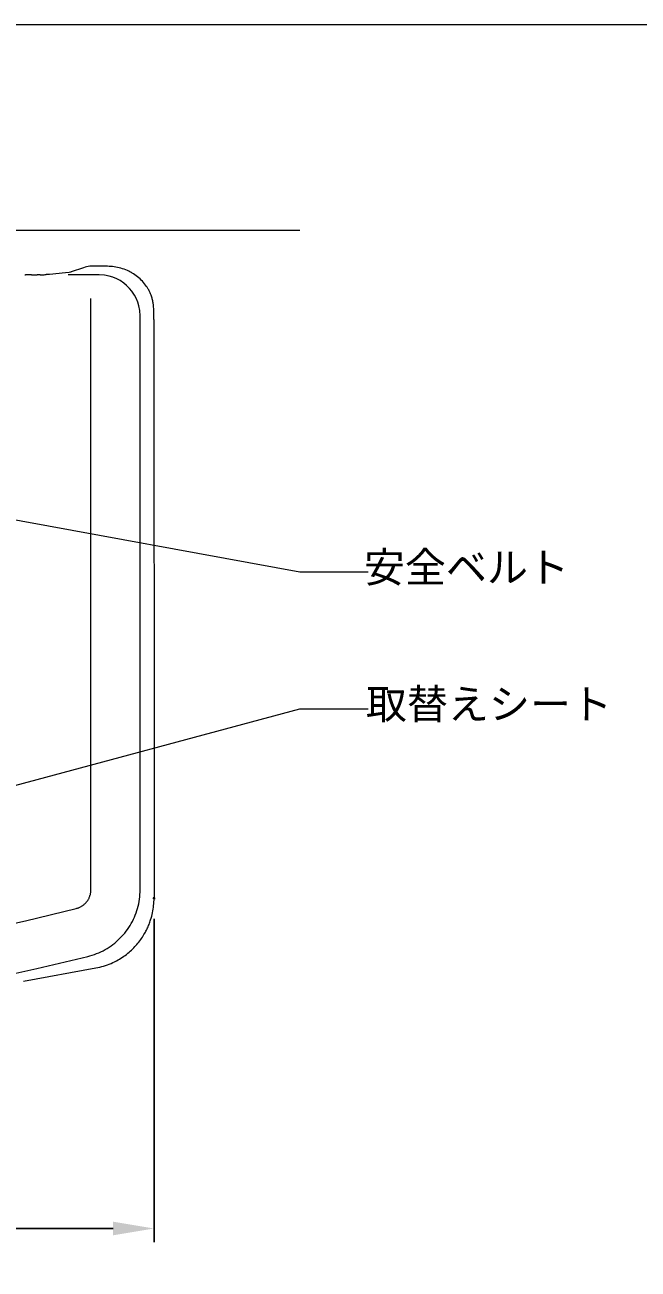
# Model space of a CAD drawing. Units: millimetres, scale not verified. Extents: x -203 to 203, y -143 to 143.
# Drawn here: x 47.9 to 92.7, y 47 to 138 of the extents above; entities that cross this region are included whole.
import ezdxf
from ezdxf.enums import TextEntityAlignment as Align

# ---------------------------------------------------------------- set-up
doc = ezdxf.new("R2010")
doc.units = ezdxf.units.MM
doc.header["$LTSCALE"] = 0.5
doc.header["$PDMODE"] = 32
doc.header["$PDSIZE"] = 0.1
for name, color, linetype, lineweight in [('0-1_DIMENSION_LINES$03_LINES', 7, 'Continuous', 18), ('0-2_DIMENSION_LINES$04_SUB_LIN', 4, 'Continuous', 18), ('0-3_DIMENSION_LINES$02_DIMENSI', 1, 'Continuous', 25), ('0-7_図面_FORMAT$01_WAKU$OUT_LINE', 6, 'Continuous', 18)]:
    doc.layers.add(name, color=color, linetype=linetype, lineweight=lineweight)
doc.layers.add('0-4_DEFPOINTS', color=7, linetype='Continuous')
doc.styles.add('ＭＳ ゴシック', font='')
doc.styles.get('ＭＳ ゴシック').set_extended_font_data('MS Gothic')

# ---------------------------------------------------------------- blocks, each defined once
blk = doc.blocks.new('D18')
at = {"layer": '0-3_DIMENSION_LINES$02_DIMENSI', "color": 7}
for p, q in [((3597.318, 2085.294), (3597.318, 2038)), ((3754.688, 2085.294), (3754.688, 2038)), ((3748.689, 2040), (3603.317, 2040))]:
    blk.add_line(p, q, dxfattribs=at)
for points in [[(3603.317, 2041), (3603.317, 2039), (3597.318, 2040)], [(3748.689, 2039), (3748.689, 2041), (3754.688, 2040)]]:
    blk.add_solid(points, dxfattribs=at)
at = {"layer": '0-4_DEFPOINTS'}
for p in [(3597.318, 2088.294), (3754.688, 2088.294), (3597.318, 2040)]:
    blk.add_point(p, dxfattribs=at)
at = {"layer": '0-3_DIMENSION_LINES$02_DIMENSI', "color": 7, "style": 'ＭＳ ゴシック'}
blk.add_text('790', height=4.399, dxfattribs=at).set_placement((3667.432, 2042), align=Align.BOTTOM_LEFT)

msp = doc.modelspace()

# ---------------------------------------------------------------- linework, layer by layer
at = {"layer": '0-1_DIMENSION_LINES$03_LINES'}
for p, q in [((-32, 123), (68, 123)), ((52.185, 120.228), (51.2957, 119.9377)), ((53.9356, 120.3487), (52.7113, 120.3487)), ((47.92, 119.7124), (47.9019, 119.7118)), ((47.9381, 119.7128), (47.92, 119.7124)), ((47.9562, 119.7133), (47.9381, 119.7128)), ((48.1562, 119.7133), (47.9562, 119.7133)), ((48.3858, 119.7133), (48.1562, 119.7133)), ((48.8653, 119.7187), (48.7898, 119.7172)), ((48.9409, 119.7205), (48.8653, 119.7187)), ((49.0134, 119.7226), (48.9409, 119.7205)), ((49.0196, 119.7227), (49.0134, 119.7226)), ((49.7129, 119.7607), (49.4697, 119.7429)), ((50.8697, 119.8619), (49.7129, 119.7607)), ((51.1479, 119.8943), (50.8697, 119.8619)), ((51.2299, 119.9118), (51.1479, 119.8943)), ((51.2726, 119.9296), (51.2299, 119.9118)), ((51.2957, 119.9377), (51.2726, 119.9296)), ((57.3202, 117.2179), (57.3084, 117.405)), ((47.7946, 68.0765), (53.0998, 69.0516))]:
    msp.add_line(p, q, dxfattribs=at)
for centre, radius, start, end in [((52.7114, 119.1409), 1.2078, 92.78616, 115.83457), ((52.7113, 119.143), 1.2058, 90.00021, 92.78621), ((53.9339, 116.7979), 3.5508, 81.89003, 89.97332), ((53.9272, 116.7475), 3.6016, 73.93846, 81.89796), ((53.93, 116.7551), 3.5936, 65.96705, 73.94733), ((48.3837, 139.8651), 20.1518, 270.00606, 270.38615), ((48.3743, 141.2613), 21.5481, 270.38615, 270.74557), ((48.3534, 142.865), 23.1519, 270.74557, 271.08009), ((48.508, 136.6079), 16.8929, 271.7357, 272.24505), ((48.5905, 134.5021), 14.7855, 272.24504, 272.82698), ((48.6715, 132.8629), 13.1443, 272.82698, 273.48158), ((53.8926, 116.6713), 3.6854, 63.93044, 65.96683), ((53.9688, 116.8271), 3.5119, 61.78758, 63.93071), ((54.0456, 116.9702), 3.3495, 59.53427, 61.78779), ((54.0157, 116.9207), 3.4073, 51.39273, 59.52341), ((54.082, 117.0036), 3.3012, 42.98777, 51.39273), ((54.209, 117.1188), 3.1298, 34.13481, 43.03057), ((54.2617, 117.1546), 3.0661, 29.61943, 34.13481), ((54.2967, 117.1744), 3.0258, 25.04243, 29.62081), ((54.3594, 117.203), 2.9569, 20.3624, 25.05418), ((54.3779, 117.2099), 2.9372, 14.84822, 20.3624), ((54.3847, 117.2115), 2.9302, 9.32367, 14.85118), ((54.413, 117.2161), 2.9015, 3.73328, 9.32448), ((46.9101, 116.5832), 10.4294, 2.10883, 3.4888), ((45.0662, 116.5154), 12.2745, 0.94011, 2.10831), ((41.8491, 116.4674), 15.492, 0.00006, 0.92272), ((296538.8759, 116.7822), 296481.5348, 180.00006, 180.00824), ((52.1533, 74.1537), 5.1909, 354.03035, 359.92666), ((52.1352, 74.1534), 5.2088, 342.30726, 348.18121), ((52.1203, 74.1569), 5.224, 348.17765, 354.0332), ((52.172, 74.1437), 5.1707, 330.34753, 334.32697), ((52.1722, 74.1437), 5.1705, 334.32594, 338.30518), ((52.1916, 74.1361), 5.1497, 338.30423, 342.30066), ((52.1504, 74.1549), 5.195, 320.61616, 325.48725), ((52.1414, 74.1613), 5.2061, 325.48514, 330.34583), ((52.1503, 74.1646), 5.2018, 304.92841, 310.29691), ((52.1684, 74.1437), 5.1741, 310.29406, 315.69256), ((52.2004, 74.1125), 5.1295, 315.69256, 320.6281), ((52.154, 74.1639), 5.1991, 280.48158, 286.83122), ((52.1498, 74.1789), 5.2146, 286.82724, 293.1554), ((52.1666, 74.1406), 5.1729, 293.15099, 299.53302), ((52.1717, 74.1317), 5.1626, 299.53302, 304.94312)]:
    msp.add_arc(centre, radius, start, end, dxfattribs=at)
at = {"layer": '0-2_DIMENSION_LINES$04_SUB_LIN'}
for p, q in [((53.327, 119.7198), (51.0592, 119.7198)), ((53.7348, 119.6925), (53.327, 119.7198)), ((54.0722, 119.627), (53.7348, 119.6925)), ((54.3227, 119.551), (54.0722, 119.627)), ((54.625, 119.4258), (54.3227, 119.551)), ((54.8559, 119.3024), (54.625, 119.4258)), ((55.128, 119.1206), (54.8559, 119.3024)), ((55.3304, 118.9545), (55.128, 119.1206)), ((55.5618, 118.7231), (55.3304, 118.9545)), ((55.7279, 118.5207), (55.5618, 118.7231)), ((55.9097, 118.2486), (55.7279, 118.5207)), ((52.727, 74.7587), (52.727, 118)), ((56.0331, 118.0177), (55.9097, 118.2486)), ((56.1583, 117.7154), (56.0331, 118.0177)), ((56.2343, 117.4649), (56.1583, 117.7154)), ((56.2998, 117.1276), (56.2343, 117.4649)), ((56.327, 116.7198), (56.2998, 117.1276)), ((56.327, 74.7587), (56.327, 116.7198)), ((52.7139, 74.5675), (52.7196, 74.6151)), ((52.7196, 74.6151), (52.7237, 74.6629)), ((52.7237, 74.6629), (52.7262, 74.7108)), ((52.7262, 74.7108), (52.727, 74.7587)), ((56.3241, 74.5875), (56.327, 74.7587)), ((52.208, 73.6706), (52.2448, 73.7014)), ((52.2448, 73.7014), (52.2804, 73.7335)), ((52.2804, 73.7335), (52.3149, 73.7667)), ((52.3149, 73.7667), (52.3483, 73.8011)), ((52.3483, 73.8011), (52.3805, 73.8366)), ((52.3805, 73.8366), (52.4114, 73.8732)), ((52.4114, 73.8732), (52.4411, 73.9109)), ((52.4411, 73.9109), (52.4695, 73.9495)), ((52.4695, 73.9495), (52.4965, 73.9891)), ((52.4965, 73.9891), (52.5222, 74.0295)), ((52.5222, 74.0295), (52.5464, 74.0709)), ((52.5464, 74.0709), (52.5693, 74.113)), ((52.5693, 74.113), (52.5906, 74.1559)), ((52.5906, 74.1559), (52.6105, 74.1995)), ((52.6105, 74.1995), (52.6289, 74.2438)), ((52.6289, 74.2438), (52.6458, 74.2887)), ((52.6458, 74.2887), (52.6611, 74.3341)), ((52.6611, 74.3341), (52.6748, 74.38)), ((52.6748, 74.38), (52.687, 74.4264)), ((52.687, 74.4264), (52.6976, 74.4731)), ((52.6976, 74.4731), (52.7066, 74.5202)), ((52.7066, 74.5202), (52.7139, 74.5675)), ((56.1841, 73.5718), (56.2219, 73.7388)), ((56.2219, 73.7388), (56.2539, 73.9069)), ((56.2539, 73.9069), (56.2802, 74.0761)), ((56.2802, 74.0761), (56.3007, 74.246)), ((56.3007, 74.246), (56.3153, 74.4166)), ((56.3153, 74.4166), (56.3241, 74.5875)), ((47.9378, 72.5055), (51.6538, 73.3973)), ((51.6538, 73.3973), (51.7002, 73.4093)), ((51.7002, 73.4093), (51.7461, 73.4229)), ((51.7461, 73.4229), (51.7916, 73.438)), ((51.7916, 73.438), (51.8365, 73.4547)), ((51.8365, 73.4547), (51.8809, 73.4729)), ((51.8809, 73.4729), (51.9246, 73.4926)), ((51.9246, 73.4926), (51.9676, 73.5138)), ((51.9676, 73.5138), (52.0098, 73.5365)), ((52.0098, 73.5365), (52.0512, 73.5605)), ((52.0512, 73.5605), (52.0918, 73.586)), ((52.0918, 73.586), (52.1315, 73.6129)), ((52.1315, 73.6129), (52.1703, 73.6411)), ((52.1703, 73.6411), (52.208, 73.6706)), ((55.9109, 72.7617), (55.9766, 72.9198)), ((55.9766, 72.9198), (56.0368, 73.0801)), ((56.0368, 73.0801), (56.0915, 73.2423)), ((56.0915, 73.2423), (56.1406, 73.4062)), ((56.1406, 73.4062), (56.1841, 73.5718)), ((46.5011, 72.185), (47.9378, 72.5055)), ((55.3059, 71.7307), (55.4072, 71.8687)), ((55.4072, 71.8687), (55.5038, 72.0101)), ((55.5038, 72.0101), (55.5954, 72.1546)), ((55.5954, 72.1546), (55.682, 72.3023)), ((55.682, 72.3023), (55.7636, 72.4528)), ((55.7636, 72.4528), (55.8399, 72.606)), ((55.8399, 72.606), (55.9109, 72.7617)), ((54.4734, 70.8728), (54.6046, 70.9828)), ((54.6046, 70.9828), (54.7319, 71.0972)), ((54.7319, 71.0972), (54.8553, 71.2159)), ((54.8553, 71.2159), (54.9745, 71.3387)), ((54.9745, 71.3387), (55.0894, 71.4656)), ((55.0894, 71.4656), (55.1999, 71.5963)), ((55.1999, 71.5963), (55.3059, 71.7307)), ((52.9862, 70.042), (53.1467, 70.1016)), ((53.1467, 70.1016), (53.3051, 70.1666)), ((53.3051, 70.1666), (53.4611, 70.237)), ((53.4611, 70.237), (53.6146, 70.3127)), ((53.6146, 70.3127), (53.7655, 70.3936)), ((53.7655, 70.3936), (53.9135, 70.4796)), ((53.9135, 70.4796), (54.0584, 70.5707)), ((54.0584, 70.5707), (54.2002, 70.6666)), ((54.2002, 70.6666), (54.3386, 70.7674)), ((54.3386, 70.7674), (54.4734, 70.8728)), ((48.7779, 69.0049), (52.4939, 69.8967)), ((52.4939, 69.8967), (52.6596, 69.9395)), ((52.6596, 69.9395), (52.8238, 69.988)), ((52.8238, 69.988), (52.9862, 70.042)), ((47.2286, 68.6592), (48.7779, 69.0049))]:
    msp.add_line(p, q, dxfattribs=at)
at = {"layer": '0-3_DIMENSION_LINES$02_DIMENSI', "lineweight": 18}
for p, q in [((19, 107), (68, 98)), ((68, 98), (73, 98)), ((42, 81), (68, 88)), ((68, 88), (73, 88))]:
    msp.add_line(p, q, dxfattribs=at)
at = {"layer": '0-7_図面_FORMAT$01_WAKU$OUT_LINE'}
msp.add_lwpolyline([(-198, -138), (198, -138), (198, 138), (-198, 138)], close=True, dxfattribs=at)

# ---------------------------------------------------------------- block references
at = {"layer": '0-3_DIMENSION_LINES$02_DIMENSI', "xscale": 0.5, "yscale": 0.5}
msp.add_blockref('D18', (-1820, -970), dxfattribs=at)

# ---------------------------------------------------------------- texts
at = {"layer": '0-3_DIMENSION_LINES$02_DIMENSI', "color": 7, "style": 'ＭＳ ゴシック'}
for s, p in [('安全ベルト', (72.6864, 96.5866)), ('取替えシート', (72.8334, 86.5866))]:
    msp.add_text(s, height=2.199, dxfattribs=at).set_placement(p, align=Align.BOTTOM_LEFT)

doc.saveas('drawing.dxf')
